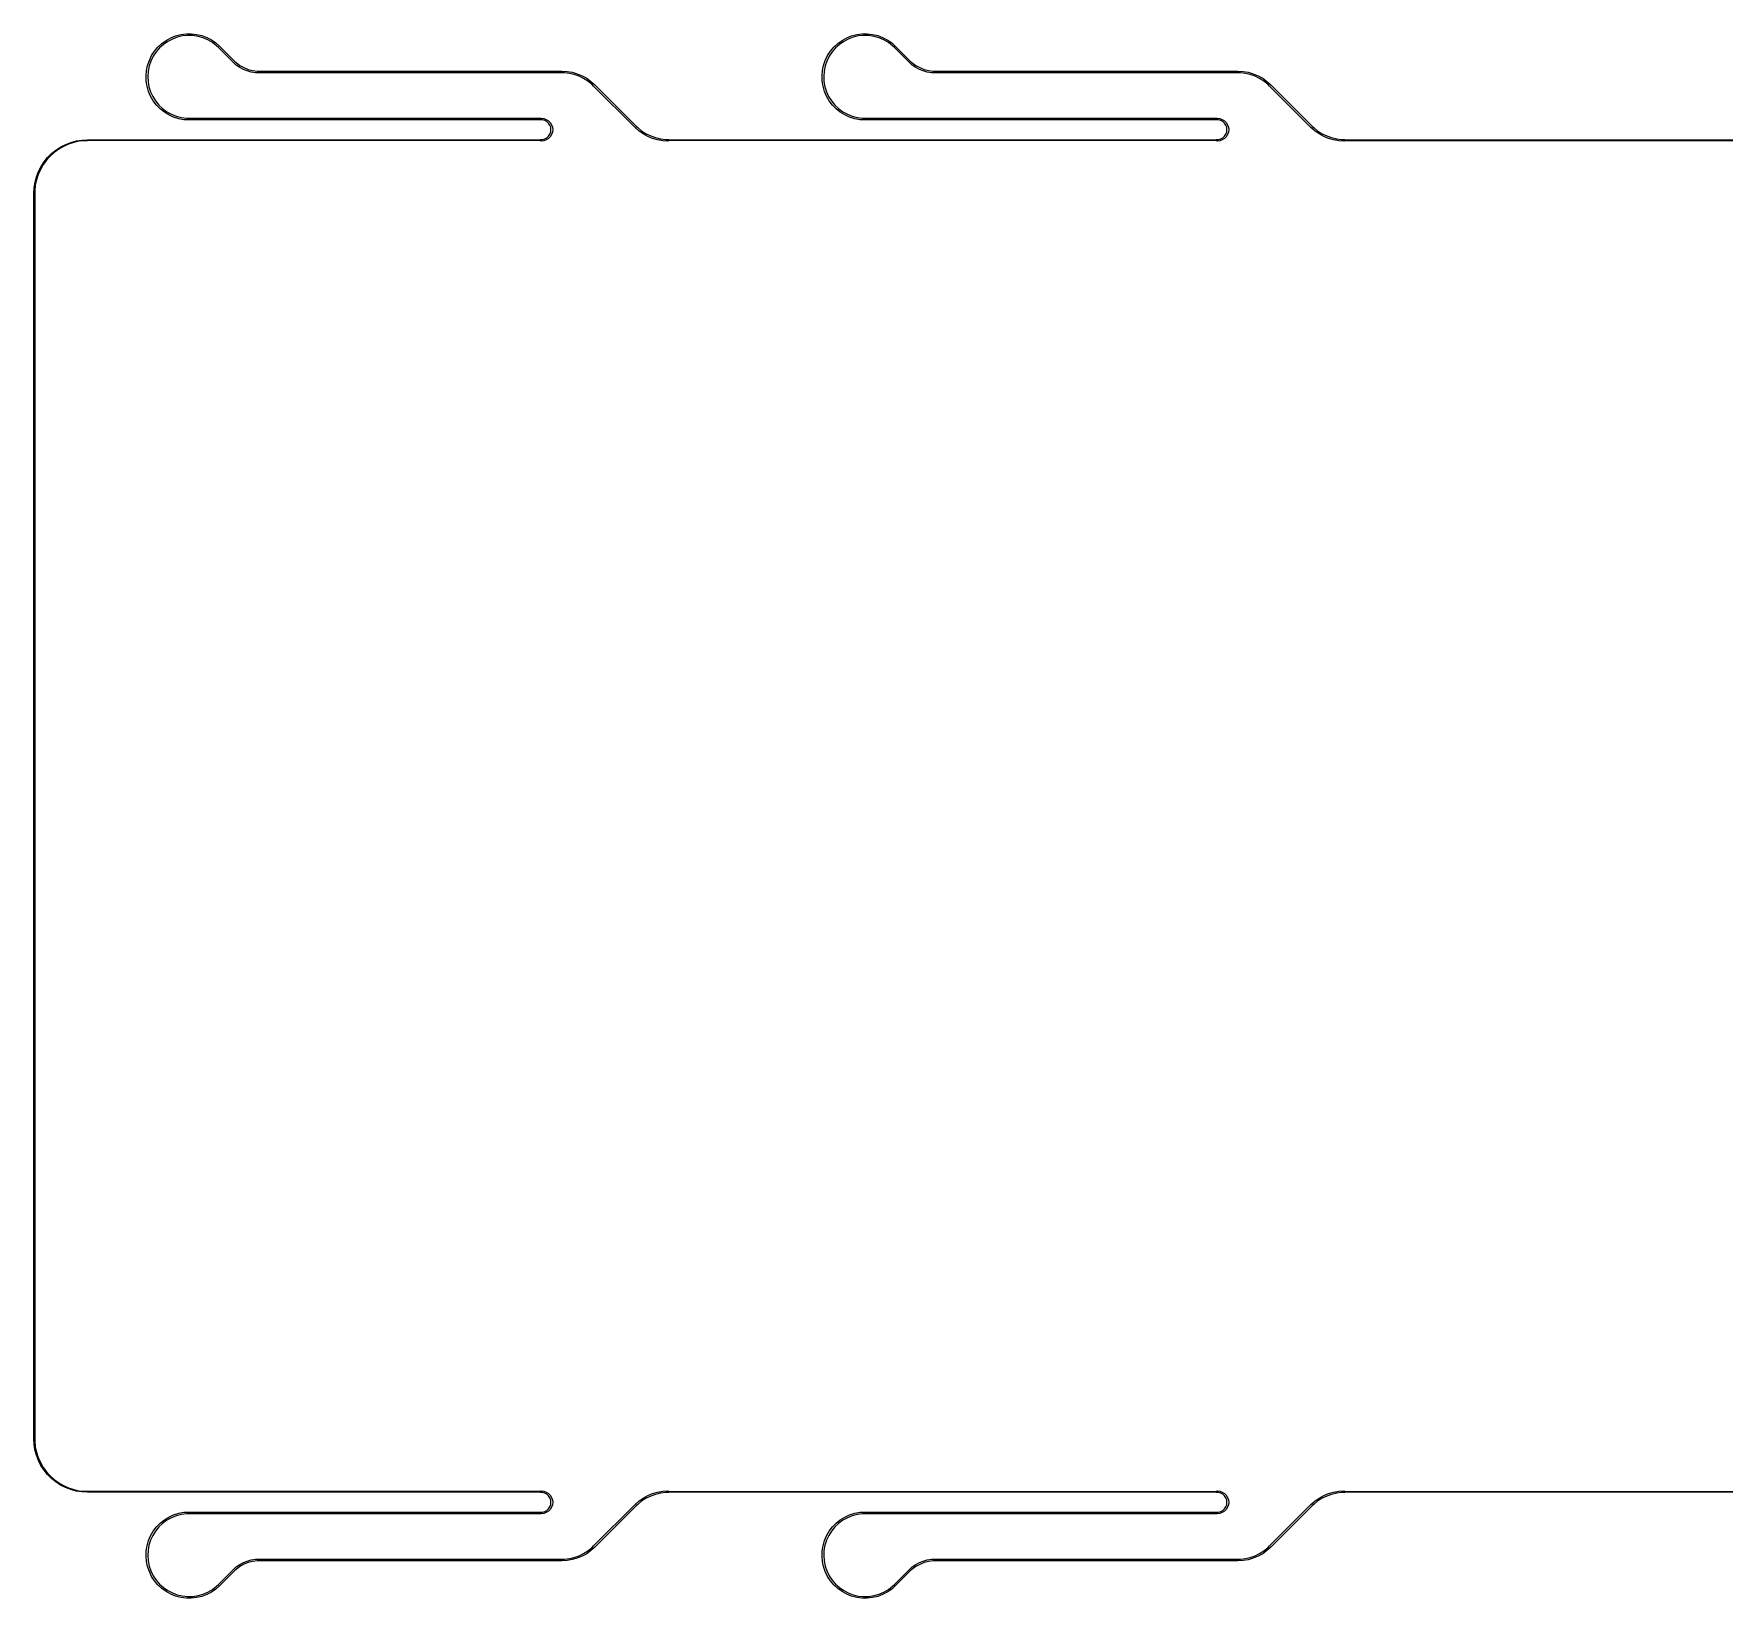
# Model space of a CAD drawing. Extents: x 24 to 214, y -113 to -25.
# Drawn here: x 23.8 to 119.1, y -113.3 to -25.1 of the extents above; entities that cross this region are included whole.
import ezdxf

# ---------------------------------------------------------------- set-up
doc = ezdxf.new("R2010")
doc.units = 0
doc.layers.add('BLACK', color=7, linetype='CONTINUOUS')

msp = doc.modelspace()

# ---------------------------------------------------------------- linework, layer by layer
at = {"layer": 'BLACK', "linetype": 'CONTINUOUS'}
for p, q in [((30.795105, -25.878176), (31.013562, -25.675239)), ((31.013562, -25.675239), (31.255218, -25.500571)), ((31.345555, -25.556815), (31.102854, -25.72574)), ((31.255218, -25.500571), (31.516437, -25.356797)), ((31.607654, -25.419906), (31.345555, -25.556815)), ((31.516437, -25.356797), (31.793292, -25.24608)), ((31.884949, -25.317207), (31.607654, -25.419906)), ((31.793292, -25.24608), (32.081617, -25.170087)), ((32.172997, -25.250364), (31.884949, -25.317207)), ((32.081617, -25.170087), (32.377077, -25.129959)), ((32.467182, -25.220449), (32.172997, -25.250364)), ((32.377077, -25.129959), (32.675227, -25.1263)), ((32.76279, -25.22794), (32.467182, -25.220449)), ((32.675227, -25.1263), (32.971582, -25.159165)), ((33.055082, -25.272717), (32.76279, -25.22794)), ((32.971582, -25.159165), (33.261686, -25.22806)), ((33.339375, -25.354064), (33.055082, -25.272717)), ((33.261686, -25.22806), (33.541174, -25.331949)), ((33.611112, -25.470676), (33.339375, -25.354064)), ((33.541174, -25.331949), (33.805843, -25.469269)), ((33.86594, -25.620685), (33.611112, -25.470676)), ((33.805843, -25.469269), (34.051713, -25.637955)), ((34.099774, -25.801686), (33.86594, -25.620685)), ((34.051713, -25.637955), (34.27506, -25.835448)), ((68.895105, -25.878176), (69.113562, -25.675239)), ((69.113562, -25.675239), (69.355218, -25.500571)), ((69.445555, -25.556815), (69.202854, -25.72574)), ((69.355218, -25.500571), (69.616437, -25.356797)), ((69.707654, -25.419906), (69.445555, -25.556815)), ((69.616437, -25.356797), (69.893292, -25.24608)), ((69.984949, -25.317207), (69.707654, -25.419906)), ((69.893292, -25.24608), (70.181617, -25.170087)), ((70.272997, -25.250364), (69.984949, -25.317207)), ((70.181617, -25.170087), (70.477077, -25.129959)), ((70.567182, -25.220449), (70.272997, -25.250364)), ((70.477077, -25.129959), (70.775227, -25.1263)), ((70.86279, -25.22794), (70.567182, -25.220449)), ((70.775227, -25.1263), (71.071582, -25.159165)), ((71.155082, -25.272717), (70.86279, -25.22794)), ((71.071582, -25.159165), (71.361686, -25.22806)), ((71.439375, -25.354064), (71.155082, -25.272717)), ((71.361686, -25.22806), (71.641174, -25.331949)), ((71.711112, -25.470676), (71.439375, -25.354064)), ((71.641174, -25.331949), (71.905843, -25.469269)), ((71.96594, -25.620685), (71.711112, -25.470676)), ((71.905843, -25.469269), (72.151713, -25.637955)), ((72.199774, -25.801686), (71.96594, -25.620685)), ((72.151713, -25.637955), (72.37506, -25.835448)), ((30.21275, -26.906176), (30.309748, -26.624222)), ((30.397878, -26.660727), (30.302237, -26.940535)), ((30.309748, -26.624222), (30.440531, -26.356262)), ((30.528104, -26.395244), (30.397878, -26.660727)), ((30.440531, -26.356262), (30.603132, -26.106327)), ((30.690826, -26.148341), (30.528104, -26.395244)), ((30.603132, -26.106327), (30.795105, -25.878176)), ((30.883439, -25.923974), (30.690826, -26.148341)), ((31.102854, -25.72574), (30.883439, -25.923974)), ((34.204373, -25.906179), (34.099774, -25.801686)), ((34.204377, -25.906176), (34.204373, -25.906179)), ((35.030953, -26.732752), (34.204377, -25.906176)), ((34.27506, -25.835448), (34.275087, -25.835466)), ((34.275087, -25.835466), (35.100885, -26.661264)), ((35.100885, -26.661264), (35.100892, -26.661258)), ((35.100892, -26.661258), (35.195629, -26.752008)), ((68.31275, -26.906176), (68.409748, -26.624222)), ((68.497878, -26.660727), (68.402237, -26.940535)), ((68.409748, -26.624222), (68.540531, -26.356262)), ((68.628104, -26.395244), (68.497878, -26.660727)), ((68.540531, -26.356262), (68.703132, -26.106327)), ((68.790826, -26.148341), (68.628104, -26.395244)), ((68.703132, -26.106327), (68.895105, -25.878176)), ((68.983439, -25.923974), (68.790826, -26.148341)), ((69.202854, -25.72574), (68.983439, -25.923974)), ((72.304373, -25.906179), (72.199774, -25.801686)), ((72.304377, -25.906176), (72.304373, -25.906179)), ((73.130953, -26.732752), (72.304377, -25.906176)), ((72.37506, -25.835448), (72.375087, -25.835466)), ((72.375087, -25.835466), (73.200885, -26.661264)), ((73.200885, -26.661264), (73.200892, -26.661258)), ((73.200892, -26.661258), (73.295629, -26.752008)), ((30.125413, -27.494956), (30.150995, -27.197883)), ((30.136388, -27.792926), (30.125413, -27.494956)), ((30.150995, -27.197883), (30.21275, -26.906176)), ((30.242713, -27.230184), (30.220259, -27.525032)), ((30.220259, -27.525032), (30.235237, -27.820355)), ((30.302237, -26.940535), (30.242713, -27.230184)), ((35.031536, -26.733142), (35.030953, -26.732752)), ((35.03174, -26.73352), (35.031536, -26.733142)), ((35.031753, -26.733506), (35.03174, -26.73352)), ((35.210425, -26.886731), (35.031753, -26.733506)), ((35.195629, -26.752008), (35.406682, -26.907893)), ((35.404713, -27.019599), (35.210425, -26.886731)), ((35.612308, -27.130532), (35.404713, -27.019599)), ((35.406682, -26.907893), (35.635808, -27.035738)), ((35.830744, -27.21821), (35.612308, -27.130532)), ((35.635808, -27.035738), (35.879305, -27.133476)), ((36.057425, -27.281593), (35.830744, -27.21821)), ((35.879305, -27.133476), (36.133235, -27.199526)), ((36.289658, -27.319927), (36.057425, -27.281593)), ((36.133235, -27.199526), (36.393494, -27.232822)), ((36.524684, -27.332757), (36.289658, -27.319927)), ((36.393494, -27.232822), (36.524684, -27.232757)), ((36.524684, -27.232757), (36.524687, -27.232758)), ((36.524687, -27.332755), (36.524684, -27.332757)), ((36.524687, -27.232758), (36.524694, -27.232757)), ((36.524694, -27.332757), (36.524687, -27.332755)), ((36.524694, -27.232757), (53.562689, -27.232757)), ((53.562689, -27.332757), (36.524694, -27.332757)), ((53.562689, -27.232757), (53.85712, -27.24929)), ((53.704753, -27.332756), (53.562689, -27.332757)), ((53.987096, -27.364567), (53.704753, -27.332756)), ((53.85712, -27.24929), (54.147849, -27.298685)), ((54.264101, -27.427789), (53.987096, -27.364567)), ((54.147849, -27.298685), (54.43122, -27.380319)), ((54.532286, -27.521627), (54.264101, -27.427789)), ((54.43122, -27.380319), (54.703669, -27.493167)), ((54.788279, -27.644902), (54.532286, -27.521627)), ((54.703669, -27.493167), (54.961771, -27.63581)), ((68.225413, -27.494956), (68.250995, -27.197883)), ((68.236388, -27.792926), (68.225413, -27.494956)), ((68.250995, -27.197883), (68.31275, -26.906176)), ((68.342713, -27.230184), (68.320259, -27.525032)), ((68.320259, -27.525032), (68.335237, -27.820355)), ((68.402237, -26.940535), (68.342713, -27.230184)), ((73.131536, -26.733142), (73.130953, -26.732752)), ((73.13174, -26.73352), (73.131536, -26.733142)), ((73.131753, -26.733506), (73.13174, -26.73352)), ((73.310425, -26.886731), (73.131753, -26.733506)), ((73.295629, -26.752008), (73.506682, -26.907893)), ((73.504713, -27.019599), (73.310425, -26.886731)), ((73.712308, -27.130532), (73.504713, -27.019599)), ((73.506682, -26.907893), (73.735808, -27.035738)), ((73.930744, -27.21821), (73.712308, -27.130532)), ((73.735808, -27.035738), (73.979305, -27.133476)), ((74.157425, -27.281593), (73.930744, -27.21821)), ((73.979305, -27.133476), (74.233235, -27.199526)), ((74.389658, -27.319927), (74.157425, -27.281593)), ((74.233235, -27.199526), (74.493494, -27.232822)), ((74.624684, -27.332757), (74.389658, -27.319927)), ((74.493494, -27.232822), (74.624684, -27.232757)), ((74.624684, -27.232757), (74.624687, -27.232758)), ((74.624687, -27.332755), (74.624684, -27.332757)), ((74.624687, -27.232758), (74.624694, -27.232757)), ((74.624694, -27.332757), (74.624687, -27.332755)), ((74.624694, -27.232757), (91.662689, -27.232757)), ((91.662689, -27.332757), (74.624694, -27.332757)), ((91.662689, -27.232757), (91.95712, -27.24929)), ((91.804753, -27.332756), (91.662689, -27.332757)), ((92.087096, -27.364567), (91.804753, -27.332756)), ((91.95712, -27.24929), (92.247849, -27.298685)), ((92.364101, -27.427789), (92.087096, -27.364567)), ((92.247849, -27.298685), (92.53122, -27.380319)), ((92.632286, -27.521627), (92.364101, -27.427789)), ((92.53122, -27.380319), (92.803669, -27.493167)), ((92.888279, -27.644902), (92.632286, -27.521627)), ((92.803669, -27.493167), (93.061771, -27.63581)), ((30.183756, -28.087312), (30.136388, -27.792926)), ((30.266803, -28.373685), (30.183756, -28.087312)), ((30.235237, -27.820355), (30.287405, -28.111419)), ((30.38428, -28.647739), (30.266803, -28.373685)), ((30.287405, -28.111419), (30.375927, -28.39356)), ((30.375927, -28.39356), (30.499386, -28.662256)), ((55.02886, -27.796064), (54.788279, -27.644902)), ((54.961771, -27.63581), (55.202279, -27.806453)), ((55.251004, -27.973211), (55.02886, -27.796064)), ((55.202279, -27.806453), (55.422169, -28.002951)), ((55.351336, -28.073539), (55.251004, -27.973211)), ((55.351435, -28.073687), (55.351336, -28.073539)), ((55.351435, -28.073688), (55.351435, -28.073687)), ((55.351437, -28.073689), (55.351435, -28.073688)), ((57.684027, -30.40628), (55.351437, -28.073689)), ((55.422169, -28.002951), (55.422145, -28.002976)), ((55.422145, -28.002976), (55.422146, -28.002978)), ((55.422146, -28.002978), (57.754739, -30.33557)), ((68.283756, -28.087312), (68.236388, -27.792926)), ((68.366803, -28.373685), (68.283756, -28.087312)), ((68.335237, -27.820355), (68.387405, -28.111419)), ((68.48428, -28.647739), (68.366803, -28.373685)), ((68.387405, -28.111419), (68.475927, -28.39356)), ((68.475927, -28.39356), (68.599386, -28.662256)), ((93.12886, -27.796064), (92.888279, -27.644902)), ((93.061771, -27.63581), (93.302279, -27.806453)), ((93.351004, -27.973211), (93.12886, -27.796064)), ((93.302279, -27.806453), (93.522169, -28.002951)), ((93.451336, -28.073539), (93.351004, -27.973211)), ((93.451435, -28.073687), (93.451336, -28.073539)), ((93.451435, -28.073688), (93.451435, -28.073687)), ((93.451437, -28.073689), (93.451435, -28.073688)), ((95.784027, -30.40628), (93.451437, -28.073689)), ((93.522169, -28.002951), (93.522145, -28.002976)), ((93.522145, -28.002976), (93.522146, -28.002978)), ((93.522146, -28.002978), (95.854739, -30.33557)), ((30.534422, -28.905352), (30.38428, -28.647739)), ((30.499386, -28.662256), (30.655802, -28.913202)), ((30.714969, -29.142648), (30.534422, -28.905352)), ((30.655802, -28.913202), (30.842669, -29.142376)), ((30.923205, -29.356059), (30.714969, -29.142648)), ((30.842669, -29.142376), (31.056992, -29.346104)), ((31.155999, -29.542374), (30.923205, -29.356059)), ((31.056992, -29.346104), (31.295336, -29.521123)), ((31.295336, -29.521123), (31.553883, -29.664628)), ((68.634422, -28.905352), (68.48428, -28.647739)), ((68.599386, -28.662256), (68.755802, -28.913202)), ((68.814969, -29.142648), (68.634422, -28.905352)), ((68.755802, -28.913202), (68.942669, -29.142376)), ((69.023205, -29.356059), (68.814969, -29.142648)), ((68.942669, -29.142376), (69.156992, -29.346104)), ((69.255999, -29.542374), (69.023205, -29.356059)), ((69.156992, -29.346104), (69.395336, -29.521123)), ((69.395336, -29.521123), (69.653883, -29.664628)), ((31.40985, -29.698792), (31.155999, -29.542374)), ((31.680939, -29.822959), (31.40985, -29.698792)), ((31.553883, -29.664628), (31.828487, -29.774318)), ((31.965188, -29.913008), (31.680939, -29.822959)), ((31.828487, -29.774318), (32.11475, -29.848436)), ((32.258323, -29.967585), (31.965188, -29.913008)), ((32.11475, -29.848436), (32.408083, -29.885794)), ((32.555934, -29.985869), (32.258323, -29.967585)), ((32.408083, -29.885794), (32.555934, -29.885869)), ((32.555934, -29.885869), (52.399734, -29.885875)), ((52.39973, -29.985874), (32.555934, -29.985869)), ((52.399731, -29.985875), (52.39973, -29.985874)), ((52.465943, -29.985879), (52.399731, -29.985875)), ((52.399734, -29.885875), (52.399735, -29.885875)), ((52.399735, -29.885875), (52.399737, -29.885875)), ((52.399737, -29.885875), (52.543329, -29.902062)), ((52.594518, -30.017576), (52.465943, -29.985879)), ((52.543329, -29.902062), (52.67972, -29.949794)), ((52.711771, -30.079121), (52.594518, -30.017576)), ((52.67972, -29.949794), (52.80207, -30.026678)), ((52.810889, -30.166938), (52.711771, -30.079121)), ((52.80207, -30.026678), (52.904245, -30.128859)), ((52.886112, -30.275922), (52.810889, -30.166938)), ((52.933069, -30.399741), (52.886112, -30.275922)), ((52.904245, -30.128859), (52.981122, -30.251213)), ((52.94903, -30.5312), (52.933069, -30.399741)), ((52.981122, -30.251213), (53.028847, -30.387607)), ((53.028847, -30.387607), (53.045025, -30.5312)), ((57.684025, -30.406283), (57.684027, -30.40628)), ((57.903911, -30.602784), (57.684025, -30.406283)), ((57.754739, -30.33557), (57.754749, -30.335585)), ((57.754749, -30.335585), (57.85519, -30.436026)), ((57.85519, -30.436026), (58.077329, -30.613176)), ((69.50985, -29.698792), (69.255999, -29.542374)), ((69.780939, -29.822959), (69.50985, -29.698792)), ((69.653883, -29.664628), (69.928487, -29.774318)), ((70.065188, -29.913008), (69.780939, -29.822959)), ((69.928487, -29.774318), (70.21475, -29.848436)), ((70.358323, -29.967585), (70.065188, -29.913008)), ((70.21475, -29.848436), (70.508083, -29.885794)), ((70.655934, -29.985869), (70.358323, -29.967585)), ((70.508083, -29.885794), (70.655934, -29.885869)), ((70.655934, -29.885869), (90.499734, -29.885875)), ((90.49973, -29.985874), (70.655934, -29.985869)), ((90.499731, -29.985875), (90.49973, -29.985874)), ((90.565943, -29.985879), (90.499731, -29.985875)), ((90.499734, -29.885875), (90.499735, -29.885875)), ((90.499735, -29.885875), (90.499737, -29.885875)), ((90.499737, -29.885875), (90.643329, -29.902062)), ((90.694518, -30.017576), (90.565943, -29.985879)), ((90.643329, -29.902062), (90.77972, -29.949794)), ((90.811771, -30.079121), (90.694518, -30.017576)), ((90.77972, -29.949794), (90.90207, -30.026678)), ((90.910889, -30.166938), (90.811771, -30.079121)), ((90.90207, -30.026678), (91.004245, -30.128859)), ((90.986112, -30.275922), (90.910889, -30.166938)), ((91.033069, -30.399741), (90.986112, -30.275922)), ((91.004245, -30.128859), (91.081122, -30.251213)), ((91.04903, -30.5312), (91.033069, -30.399741)), ((91.081122, -30.251213), (91.128847, -30.387607)), ((91.128847, -30.387607), (91.145025, -30.5312)), ((95.784025, -30.406283), (95.784027, -30.40628)), ((96.003911, -30.602784), (95.784025, -30.406283)), ((95.854739, -30.33557), (95.854749, -30.335585)), ((95.854749, -30.335585), (95.95519, -30.436026)), ((95.95519, -30.436026), (96.177329, -30.613176)), ((25.312189, -31.506763), (25.594308, -31.363019)), ((25.757077, -31.345282), (25.472212, -31.47211)), ((25.594308, -31.363019), (25.889907, -31.249551)), ((26.053638, -31.248925), (25.757077, -31.345282)), ((25.889907, -31.249551), (26.195746, -31.167603)), ((26.358646, -31.184094), (26.053638, -31.248925)), ((26.195746, -31.167603), (26.508477, -31.118072)), ((26.66876, -31.151501), (26.358646, -31.184094)), ((26.508477, -31.118072), (26.824664, -31.101501)), ((26.824671, -31.151501), (26.66876, -31.151501)), ((26.824664, -31.101501), (26.824671, -31.1015)), ((26.824671, -31.1015), (52.359119, -31.101497)), ((52.359118, -31.151497), (26.824671, -31.1515)), ((26.824671, -31.1515), (26.824671, -31.151501)), ((52.370347, -31.16695), (52.359118, -31.151497)), ((52.359119, -31.101497), (52.370342, -31.086048)), ((52.370342, -31.086048), (52.399731, -31.076497)), ((52.399737, -31.176497), (52.370347, -31.16695)), ((52.399731, -31.076497), (52.399731, -31.076525)), ((52.399731, -31.076525), (52.465943, -31.076521)), ((52.543329, -31.160338), (52.399737, -31.176525)), ((52.399737, -31.176525), (52.399737, -31.176497)), ((52.465943, -31.076521), (52.594518, -31.044824)), ((52.67972, -31.112606), (52.543329, -31.160338)), ((52.594518, -31.044824), (52.711771, -30.983279)), ((52.80207, -31.035722), (52.67972, -31.112606)), ((52.711771, -30.983279), (52.810889, -30.895462)), ((52.904245, -30.933541), (52.80207, -31.035722)), ((52.810889, -30.895462), (52.886112, -30.786478)), ((52.886112, -30.786478), (52.933069, -30.662659)), ((52.981122, -30.811187), (52.904245, -30.933541)), ((52.933069, -30.662659), (52.94903, -30.5312)), ((53.028847, -30.674793), (52.981122, -30.811187)), ((53.045025, -30.5312), (53.028847, -30.674793)), ((58.144415, -30.77343), (57.903911, -30.602784)), ((58.077329, -30.613176), (58.317906, -30.76434)), ((58.402513, -30.916076), (58.144415, -30.77343)), ((58.317906, -30.76434), (58.573896, -30.887619)), ((58.674959, -31.028928), (58.402513, -30.916076)), ((58.573896, -30.887619), (58.842078, -30.981461)), ((58.958327, -31.110566), (58.674959, -31.028928)), ((58.842078, -30.981461), (59.119081, -31.044686)), ((59.249054, -31.159964), (58.958327, -31.110566)), ((59.119081, -31.044686), (59.401421, -31.076499)), ((59.543484, -31.1765), (59.249054, -31.159964)), ((59.401421, -31.076499), (59.543484, -31.0765)), ((59.543484, -31.0765), (59.572874, -31.086049)), ((59.572873, -31.166951), (59.543484, -31.1765)), ((59.584099, -31.151499), (59.572873, -31.166951)), ((59.572874, -31.086049), (59.584099, -31.101499)), ((59.584099, -31.101499), (90.459119, -31.101497)), ((90.459118, -31.151497), (59.584099, -31.151499)), ((90.470347, -31.16695), (90.459118, -31.151497)), ((90.459119, -31.101497), (90.470342, -31.086048)), ((90.470342, -31.086048), (90.499731, -31.076497)), ((90.499737, -31.176497), (90.470347, -31.16695)), ((90.499731, -31.076497), (90.499731, -31.076525)), ((90.499731, -31.076525), (90.565943, -31.076521)), ((90.643329, -31.160338), (90.499737, -31.176525)), ((90.499737, -31.176525), (90.499737, -31.176497)), ((90.565943, -31.076521), (90.694518, -31.044824)), ((90.77972, -31.112606), (90.643329, -31.160338)), ((90.694518, -31.044824), (90.811771, -30.983279)), ((90.90207, -31.035722), (90.77972, -31.112606)), ((90.811771, -30.983279), (90.910889, -30.895462)), ((91.004245, -30.933541), (90.90207, -31.035722)), ((90.910889, -30.895462), (90.986112, -30.786478)), ((90.986112, -30.786478), (91.033069, -30.662659)), ((91.081122, -30.811187), (91.004245, -30.933541)), ((91.033069, -30.662659), (91.04903, -30.5312)), ((91.128847, -30.674793), (91.081122, -30.811187)), ((91.145025, -30.5312), (91.128847, -30.674793)), ((96.244415, -30.77343), (96.003911, -30.602784)), ((96.177329, -30.613176), (96.417906, -30.76434)), ((96.502513, -30.916076), (96.244415, -30.77343)), ((96.417906, -30.76434), (96.673896, -30.887619)), ((96.774959, -31.028928), (96.502513, -30.916076)), ((96.673896, -30.887619), (96.942078, -30.981461)), ((97.058327, -31.110566), (96.774959, -31.028928)), ((96.942078, -30.981461), (97.219081, -31.044686)), ((97.349054, -31.159964), (97.058327, -31.110566)), ((97.219081, -31.044686), (97.501421, -31.076499)), ((97.643484, -31.1765), (97.349054, -31.159964)), ((97.501421, -31.076499), (97.643484, -31.0765)), ((97.643484, -31.0765), (97.672874, -31.086049)), ((97.672873, -31.166951), (97.643484, -31.1765)), ((97.684099, -31.1515), (97.672873, -31.166951)), ((97.672874, -31.086049), (97.684099, -31.1015)), ((97.684099, -31.1015), (140.465368, -31.101502)), ((140.465368, -31.151502), (97.684099, -31.1515)), ((24.204965, -32.613964), (24.377417, -32.348419)), ((24.509511, -32.251675), (24.326223, -32.503942)), ((24.377417, -32.348419), (24.576681, -32.102355)), ((24.718163, -32.019948), (24.509511, -32.251675)), ((24.576681, -32.102355), (24.800573, -31.878467)), ((24.949894, -31.811301), (24.718163, -32.019948)), ((24.800573, -31.878467), (25.046641, -31.679209)), ((25.202165, -31.628019), (24.949894, -31.811301)), ((25.046641, -31.679209), (25.312189, -31.506763)), ((25.472212, -31.47211), (25.202165, -31.628019)), ((23.865786, -33.497513), (23.947741, -33.191675)), ((24.043475, -33.058847), (23.947111, -33.355406)), ((23.947741, -33.191675), (24.061215, -32.896079)), ((24.170309, -32.773986), (24.043475, -33.058847)), ((24.061215, -32.896079), (24.204965, -32.613964)), ((24.326223, -32.503942), (24.170309, -32.773986)), ((23.798197, -104.326415), (23.799671, -34.126436)), ((23.799671, -34.126436), (23.816248, -33.810242)), ((23.816248, -33.810242), (23.865786, -33.497513)), ((23.849671, -34.126438), (23.848197, -104.326417)), ((23.849674, -33.970526), (23.849671, -34.126436)), ((23.849671, -34.126436), (23.849671, -34.126438)), ((23.882274, -33.660413), (23.849674, -33.970526)), ((23.947111, -33.355406), (23.882274, -33.660413)), ((23.798229, -104.326578), (23.798197, -104.326415)), ((23.814784, -104.642619), (23.798229, -104.326578)), ((23.864309, -104.955359), (23.814784, -104.642619)), ((23.848197, -104.326417), (23.848221, -104.326417)), ((23.848221, -104.326417), (23.848217, -104.482332)), ((23.848217, -104.482332), (23.880804, -104.792456)), ((23.880804, -104.792456), (23.94563, -105.097474)), ((23.946254, -105.261209), (23.864309, -104.955359)), ((23.94563, -105.097474), (24.041985, -105.394045)), ((24.059721, -105.556817), (23.946254, -105.261209)), ((24.041985, -105.394045), (24.168812, -105.678919)), ((24.203466, -105.838946), (24.059721, -105.556817)), ((24.168812, -105.678919), (24.324723, -105.948975)), ((24.375915, -106.104503), (24.203466, -105.838946)), ((24.324723, -105.948975), (24.508009, -106.201254)), ((24.575178, -106.350579), (24.375915, -106.104503)), ((24.508009, -106.201254), (24.716662, -106.432992)), ((24.799072, -106.574478), (24.575178, -106.350579)), ((24.716662, -106.432992), (24.948395, -106.64165)), ((25.045143, -106.773746), (24.799072, -106.574478)), ((24.948395, -106.64165), (25.20067, -106.824941)), ((25.310697, -106.946201), (25.045143, -106.773746)), ((25.20067, -106.824941), (25.470723, -106.980858)), ((25.592822, -107.089952), (25.310697, -106.946201)), ((25.470723, -106.980858), (25.755594, -107.107692)), ((25.888428, -107.203425), (25.592822, -107.089952)), ((25.755594, -107.107692), (26.052163, -107.204053)), ((26.194276, -107.285377), (25.888428, -107.203425)), ((26.052163, -107.204053), (26.35718, -107.268886)), ((26.507015, -107.334909), (26.194276, -107.285377)), ((26.35718, -107.268886), (26.667302, -107.30148)), ((26.823218, -107.351479), (26.507015, -107.334909)), ((26.667302, -107.30148), (26.823218, -107.301479)), ((26.823218, -107.301479), (52.359118, -107.3013)), ((52.359119, -107.3513), (26.823218, -107.351479)), ((52.359118, -107.3013), (52.370347, -107.285847)), ((52.370342, -107.366749), (52.359119, -107.3513)), ((52.399731, -107.3763), (52.370342, -107.366749)), ((52.370347, -107.285847), (52.399737, -107.2763)), ((52.46594, -107.376304), (52.399731, -107.3763)), ((52.399737, -107.2763), (52.543324, -107.292486)), ((52.594509, -107.407999), (52.46594, -107.376304)), ((52.543324, -107.292486), (52.679709, -107.340216)), ((52.711757, -107.469542), (52.594509, -107.407999)), ((52.679709, -107.340216), (52.802054, -107.417097)), ((52.81087, -107.557354), (52.711757, -107.469542)), ((52.802054, -107.417097), (52.904226, -107.519274)), ((52.88609, -107.666334), (52.81087, -107.557354)), ((52.904226, -107.519274), (52.9811, -107.641624)), ((52.9811, -107.641624), (53.028822, -107.778012)), ((58.144417, -107.679371), (58.402515, -107.536725)), ((58.573897, -107.565183), (58.317909, -107.688461)), ((58.402515, -107.536725), (58.67496, -107.423874)), ((58.842079, -107.471341), (58.573897, -107.565183)), ((58.67496, -107.423874), (58.958328, -107.342236)), ((59.119082, -107.408116), (58.842079, -107.471341)), ((58.958328, -107.342236), (59.249054, -107.292838)), ((59.401421, -107.376303), (59.119082, -107.408116)), ((59.249054, -107.292838), (59.543484, -107.276302)), ((59.543484, -107.376302), (59.401421, -107.376303)), ((59.543484, -107.276302), (59.543484, -107.276297)), ((59.543484, -107.276297), (59.572873, -107.285846)), ((59.572874, -107.366748), (59.543484, -107.376297)), ((59.543484, -107.376297), (59.543484, -107.376302)), ((59.572873, -107.285846), (59.584099, -107.301297)), ((59.584099, -107.351297), (59.572874, -107.366748)), ((59.584099, -107.301297), (90.459118, -107.301499)), ((90.459118, -107.351499), (59.584099, -107.351297)), ((90.459118, -107.301499), (90.470347, -107.286047)), ((90.470342, -107.366949), (90.459118, -107.351499)), ((90.499731, -107.3765), (90.470342, -107.366949)), ((90.470347, -107.286047), (90.499737, -107.2765)), ((90.56594, -107.376504), (90.499731, -107.3765)), ((90.499737, -107.2765), (90.643324, -107.292686)), ((90.694509, -107.408199), (90.56594, -107.376504)), ((90.643324, -107.292686), (90.779709, -107.340416)), ((90.811757, -107.469742), (90.694509, -107.408199)), ((90.779709, -107.340416), (90.902054, -107.417297)), ((90.91087, -107.557554), (90.811757, -107.469742)), ((90.902054, -107.417297), (91.004226, -107.519474)), ((90.98609, -107.666534), (90.91087, -107.557554)), ((91.004226, -107.519474), (91.0811, -107.641824)), ((91.0811, -107.641824), (91.128822, -107.778212)), ((96.244417, -107.679571), (96.502515, -107.536925)), ((96.673897, -107.565383), (96.417909, -107.688661)), ((96.502515, -107.536925), (96.77496, -107.424074)), ((96.942079, -107.471541), (96.673897, -107.565383)), ((96.77496, -107.424074), (97.058328, -107.342436)), ((97.219082, -107.408316), (96.942079, -107.471541)), ((97.058328, -107.342436), (97.349054, -107.293038)), ((97.501421, -107.376503), (97.219082, -107.408316)), ((97.349054, -107.293038), (97.643484, -107.276502)), ((97.643484, -107.376502), (97.501421, -107.376503)), ((97.643484, -107.276502), (97.643484, -107.276497)), ((97.643484, -107.276497), (97.672873, -107.286046)), ((97.672874, -107.366948), (97.643484, -107.376497)), ((97.643484, -107.376497), (97.643484, -107.376502)), ((97.672873, -107.286046), (97.684101, -107.3015)), ((97.684097, -107.3515), (97.672874, -107.366948)), ((140.465369, -107.3515), (97.684097, -107.3515)), ((97.684101, -107.3015), (140.465369, -107.3015)), ((31.680942, -108.629849), (31.96519, -108.539799)), ((32.114752, -108.60437), (31.828491, -108.678489)), ((31.96519, -108.539799), (32.258324, -108.485221)), ((32.408084, -108.567011), (32.114752, -108.60437)), ((32.258324, -108.485221), (32.555875, -108.466939)), ((32.555934, -108.566936), (32.408084, -108.567011)), ((32.555875, -108.466939), (32.555934, -108.466928)), ((32.555934, -108.466928), (52.39973, -108.466922)), ((52.399734, -108.566922), (32.555934, -108.566928)), ((32.555934, -108.566928), (32.555934, -108.566936)), ((52.39973, -108.466922), (52.399731, -108.466922)), ((52.399731, -108.4669), (52.46594, -108.466896)), ((52.399731, -108.466922), (52.399731, -108.4669)), ((52.399735, -108.566921), (52.399734, -108.566922)), ((52.399737, -108.566922), (52.399735, -108.566921)), ((52.399985, -108.566872), (52.399737, -108.566921)), ((52.399737, -108.566921), (52.399737, -108.566922)), ((52.543324, -108.550714), (52.399985, -108.566872)), ((52.46594, -108.466896), (52.594509, -108.435201)), ((52.679709, -108.502984), (52.543324, -108.550714)), ((52.594509, -108.435201), (52.711757, -108.373658)), ((52.802054, -108.426103), (52.679709, -108.502984)), ((52.711757, -108.373658), (52.81087, -108.285846)), ((52.904226, -108.323926), (52.802054, -108.426103)), ((52.81087, -108.285846), (52.88609, -108.176866)), ((52.933044, -107.790147), (52.88609, -107.666334)), ((52.88609, -108.176866), (52.933044, -108.053053)), ((52.9811, -108.201576), (52.904226, -108.323926)), ((52.949005, -107.9216), (52.933044, -107.790147)), ((52.933044, -108.053053), (52.949005, -107.9216)), ((53.028822, -108.065188), (52.9811, -108.201576)), ((53.028822, -107.778012), (53.045, -107.9216)), ((53.045, -107.9216), (53.028822, -108.065188)), ((55.351437, -110.379107), (57.684028, -108.046516)), ((57.754738, -108.117227), (55.422146, -110.449818)), ((57.684028, -108.046516), (57.684032, -108.046513)), ((57.684032, -108.046513), (57.903914, -107.850017)), ((57.754739, -108.117228), (57.754738, -108.117227)), ((57.855193, -108.016774), (57.754739, -108.117228)), ((58.077332, -107.839625), (57.855193, -108.016774)), ((57.903914, -107.850017), (58.144417, -107.679371)), ((58.317909, -107.688461), (58.077332, -107.839625)), ((69.780942, -108.630049), (70.06519, -108.539999)), ((70.214752, -108.60457), (69.928491, -108.678689)), ((70.06519, -108.539999), (70.358324, -108.485421)), ((70.508084, -108.567211), (70.214752, -108.60457)), ((70.358324, -108.485421), (70.655875, -108.467139)), ((70.655934, -108.567136), (70.508084, -108.567211)), ((70.655875, -108.467139), (70.655934, -108.467128)), ((70.655934, -108.467128), (90.49973, -108.467122)), ((90.499734, -108.567122), (70.655934, -108.567128)), ((70.655934, -108.567128), (70.655934, -108.567136)), ((90.49973, -108.467122), (90.499731, -108.467122)), ((90.499731, -108.4671), (90.56594, -108.467096)), ((90.499731, -108.467122), (90.499731, -108.4671)), ((90.499735, -108.567121), (90.499734, -108.567122)), ((90.499737, -108.567122), (90.499735, -108.567121)), ((90.499985, -108.567072), (90.499737, -108.567121)), ((90.499737, -108.567121), (90.499737, -108.567122)), ((90.643324, -108.550914), (90.499985, -108.567072)), ((90.56594, -108.467096), (90.694509, -108.435401)), ((90.779709, -108.503184), (90.643324, -108.550914)), ((90.694509, -108.435401), (90.811757, -108.373858)), ((90.902054, -108.426303), (90.779709, -108.503184)), ((90.811757, -108.373858), (90.91087, -108.286046)), ((91.004226, -108.324126), (90.902054, -108.426303)), ((90.91087, -108.286046), (90.98609, -108.177066)), ((91.033044, -107.790347), (90.98609, -107.666534)), ((90.98609, -108.177066), (91.033044, -108.053253)), ((91.0811, -108.201776), (91.004226, -108.324126)), ((91.049005, -107.9218), (91.033044, -107.790347)), ((91.033044, -108.053253), (91.049005, -107.9218)), ((91.128822, -108.065388), (91.0811, -108.201776)), ((91.128822, -107.778212), (91.145, -107.9218)), ((91.145, -107.9218), (91.128822, -108.065388)), ((93.451437, -110.379307), (95.784028, -108.046716)), ((95.854738, -108.117427), (93.522146, -110.450018)), ((95.784028, -108.046716), (95.784032, -108.046713)), ((95.784032, -108.046713), (96.003914, -107.850217)), ((95.854739, -108.117428), (95.854738, -108.117427)), ((95.955193, -108.016974), (95.854739, -108.117428)), ((96.177332, -107.839825), (95.955193, -108.016974)), ((96.003914, -107.850217), (96.244417, -107.679571)), ((96.417909, -107.688661), (96.177332, -107.839825)), ((30.384292, -109.805068), (30.534432, -109.547456)), ((30.655812, -109.539606), (30.499397, -109.790551)), ((30.534432, -109.547456), (30.714978, -109.310161)), ((30.842678, -109.310433), (30.655812, -109.539606)), ((30.714978, -109.310161), (30.923213, -109.09675)), ((31.056999, -109.106704), (30.842678, -109.310433)), ((30.923213, -109.09675), (31.156006, -108.910435)), ((31.295342, -108.931685), (31.056999, -109.106704)), ((31.156006, -108.910435), (31.409855, -108.754017)), ((31.553887, -108.78818), (31.295342, -108.931685)), ((31.409855, -108.754017), (31.680942, -108.629849)), ((31.828491, -108.678489), (31.553887, -108.78818)), ((68.484292, -109.805268), (68.634432, -109.547656)), ((68.755812, -109.539806), (68.599397, -109.790751)), ((68.634432, -109.547656), (68.814978, -109.310361)), ((68.942678, -109.310633), (68.755812, -109.539806)), ((68.814978, -109.310361), (69.023213, -109.09695)), ((69.156999, -109.106904), (68.942678, -109.310633)), ((69.023213, -109.09695), (69.256006, -108.910635)), ((69.395342, -108.931885), (69.156999, -109.106904)), ((69.256006, -108.910635), (69.509855, -108.754217)), ((69.653887, -108.78838), (69.395342, -108.931885)), ((69.509855, -108.754217), (69.780942, -108.630049)), ((69.928491, -108.678689), (69.653887, -108.78838)), ((30.136403, -110.659879), (30.183769, -110.365494)), ((30.183769, -110.365494), (30.266816, -110.079122)), ((30.287418, -110.341387), (30.235251, -110.63245)), ((30.266816, -110.079122), (30.384292, -109.805068)), ((30.37594, -110.059247), (30.287418, -110.341387)), ((30.499397, -109.790551), (30.37594, -110.059247)), ((55.028839, -110.656704), (55.25098, -110.47956)), ((55.422141, -110.449822), (55.202257, -110.646316)), ((55.25098, -110.47956), (55.351435, -110.379108)), ((55.351435, -110.379109), (55.351437, -110.379107)), ((55.351435, -110.379108), (55.351435, -110.379109)), ((55.422144, -110.44982), (55.422141, -110.449822)), ((55.422145, -110.449821), (55.422144, -110.44982)), ((55.422146, -110.449818), (55.422145, -110.449821)), ((68.236403, -110.660079), (68.283769, -110.365694)), ((68.283769, -110.365694), (68.366816, -110.079322)), ((68.387418, -110.341587), (68.335251, -110.63265)), ((68.366816, -110.079322), (68.484292, -109.805268)), ((68.47594, -110.059447), (68.387418, -110.341587)), ((68.599397, -109.790751), (68.47594, -110.059447)), ((93.128839, -110.656904), (93.35098, -110.47976)), ((93.522141, -110.450022), (93.302257, -110.646516)), ((93.35098, -110.47976), (93.451435, -110.379308)), ((93.451435, -110.379309), (93.451437, -110.379307)), ((93.451435, -110.379308), (93.451435, -110.379309)), ((93.522144, -110.45002), (93.522141, -110.450022)), ((93.522145, -110.450021), (93.522144, -110.45002)), ((93.522146, -110.450018), (93.522145, -110.450021)), ((30.125428, -110.957848), (30.136403, -110.659879)), ((30.151011, -111.25492), (30.125428, -110.957848)), ((30.212766, -111.546626), (30.151011, -111.25492)), ((30.235251, -110.63245), (30.220274, -110.927772)), ((30.220274, -110.927772), (30.242728, -111.222619)), ((30.242728, -111.222619), (30.302253, -111.512267)), ((35.210414, -111.566051), (35.404704, -111.433182)), ((35.404704, -111.433182), (35.6123, -111.322249)), ((35.6358, -111.417042), (35.406671, -111.544888)), ((35.6123, -111.322249), (35.830738, -111.23457)), ((35.879299, -111.319304), (35.6358, -111.417042)), ((35.830738, -111.23457), (36.057421, -111.171187)), ((36.133232, -111.253253), (35.879299, -111.319304)), ((36.057421, -111.171187), (36.289656, -111.132852)), ((36.393493, -111.219957), (36.133232, -111.253253)), ((36.289656, -111.132852), (36.524684, -111.120022)), ((36.524603, -111.220021), (36.393493, -111.219957)), ((36.524684, -111.220038), (36.524603, -111.220021)), ((36.524684, -111.120022), (36.524684, -111.12004)), ((36.524684, -111.12004), (36.524687, -111.120041)), ((36.524687, -111.220038), (36.524684, -111.22004)), ((36.524684, -111.22004), (36.524684, -111.220038)), ((36.524687, -111.120041), (36.524694, -111.12004)), ((36.524694, -111.22004), (36.524687, -111.220038)), ((36.524694, -111.12004), (53.562689, -111.12004)), ((53.562689, -111.22004), (36.524694, -111.22004)), ((53.562689, -111.12004), (53.562689, -111.120005)), ((53.562689, -111.120005), (53.704751, -111.120006)), ((53.562934, -111.219991), (53.562689, -111.22004)), ((53.857116, -111.203472), (53.562934, -111.219991)), ((53.704751, -111.120006), (53.98709, -111.088196)), ((54.147842, -111.154078), (53.857116, -111.203472)), ((53.98709, -111.088196), (54.264091, -111.024975)), ((54.431209, -111.072444), (54.147842, -111.154078)), ((54.264091, -111.024975), (54.532273, -110.931137)), ((54.703654, -110.959598), (54.431209, -111.072444)), ((54.532273, -110.931137), (54.788262, -110.807864)), ((54.961752, -110.816957), (54.703654, -110.959598)), ((54.788262, -110.807864), (55.028839, -110.656704)), ((55.202257, -110.646316), (54.961752, -110.816957)), ((68.225428, -110.958048), (68.236403, -110.660079)), ((68.251011, -111.25512), (68.225428, -110.958048)), ((68.312766, -111.546826), (68.251011, -111.25512)), ((68.335251, -110.63265), (68.320274, -110.927972)), ((68.320274, -110.927972), (68.342728, -111.222819)), ((68.342728, -111.222819), (68.402253, -111.512467)), ((73.310414, -111.566251), (73.504704, -111.433382)), ((73.504704, -111.433382), (73.7123, -111.322449)), ((73.7358, -111.417242), (73.506671, -111.545088)), ((73.7123, -111.322449), (73.930738, -111.23477)), ((73.979299, -111.319504), (73.7358, -111.417242)), ((73.930738, -111.23477), (74.157421, -111.171387)), ((74.233232, -111.253453), (73.979299, -111.319504)), ((74.157421, -111.171387), (74.389656, -111.133052)), ((74.493493, -111.220157), (74.233232, -111.253453)), ((74.389656, -111.133052), (74.624684, -111.120222)), ((74.624603, -111.220221), (74.493493, -111.220157)), ((74.624684, -111.220238), (74.624603, -111.220221)), ((74.624684, -111.120222), (74.624684, -111.12024)), ((74.624684, -111.12024), (74.624687, -111.120241)), ((74.624687, -111.220238), (74.624684, -111.22024)), ((74.624684, -111.22024), (74.624684, -111.220238)), ((74.624687, -111.120241), (74.624694, -111.12024)), ((74.624694, -111.22024), (74.624687, -111.220238)), ((74.624694, -111.12024), (91.662689, -111.12024)), ((91.662689, -111.22024), (74.624694, -111.22024)), ((91.662689, -111.12024), (91.662689, -111.120205)), ((91.662689, -111.120205), (91.804751, -111.120206)), ((91.662934, -111.220191), (91.662689, -111.22024)), ((91.957116, -111.203672), (91.662934, -111.220191)), ((91.804751, -111.120206), (92.08709, -111.088396)), ((92.247842, -111.154278), (91.957116, -111.203672)), ((92.08709, -111.088396), (92.364091, -111.025175)), ((92.531209, -111.072644), (92.247842, -111.154278)), ((92.364091, -111.025175), (92.632273, -110.931337)), ((92.803654, -110.959798), (92.531209, -111.072644)), ((92.632273, -110.931337), (92.888262, -110.808064)), ((93.061752, -110.817157), (92.803654, -110.959798)), ((92.888262, -110.808064), (93.128839, -110.656904)), ((93.302257, -110.646516), (93.061752, -110.817157)), ((30.309764, -111.828578), (30.212766, -111.546626)), ((30.302253, -111.512267), (30.397894, -111.792074)), ((30.440547, -112.096537), (30.309764, -111.828578)), ((30.397894, -111.792074), (30.528119, -112.057555)), ((30.603147, -112.346471), (30.440547, -112.096537)), ((30.528119, -112.057555), (30.690841, -112.304457)), ((30.795119, -112.574622), (30.603147, -112.346471)), ((30.690841, -112.304457), (30.883453, -112.528823)), ((34.204377, -112.546621), (35.030953, -111.720045)), ((35.10121, -111.791207), (34.275087, -112.617331)), ((35.030953, -111.720045), (35.031536, -111.719654)), ((35.031536, -111.719654), (35.03174, -111.719277)), ((35.03174, -111.719277), (35.210414, -111.566051)), ((35.195617, -111.700775), (35.10121, -111.791207)), ((35.406671, -111.544888), (35.195617, -111.700775)), ((68.409764, -111.828778), (68.312766, -111.546826)), ((68.402253, -111.512467), (68.497894, -111.792274)), ((68.540547, -112.096737), (68.409764, -111.828778)), ((68.497894, -111.792274), (68.628119, -112.057755)), ((68.703147, -112.346671), (68.540547, -112.096737)), ((68.628119, -112.057755), (68.790841, -112.304657)), ((68.895119, -112.574822), (68.703147, -112.346671)), ((68.790841, -112.304657), (68.983453, -112.529023)), ((72.304377, -112.546821), (73.130953, -111.720245)), ((73.20121, -111.791407), (72.375087, -112.617531)), ((73.130953, -111.720245), (73.131536, -111.719854)), ((73.131536, -111.719854), (73.13174, -111.719477)), ((73.13174, -111.719477), (73.310414, -111.566251)), ((73.295617, -111.700975), (73.20121, -111.791407)), ((73.506671, -111.545088), (73.295617, -111.700975)), ((31.013576, -112.777557), (30.795119, -112.574622)), ((30.883453, -112.528823), (31.102867, -112.727056)), ((31.25523, -112.952225), (31.013576, -112.777557)), ((31.102867, -112.727056), (31.345568, -112.895981)), ((31.516449, -113.095999), (31.25523, -112.952225)), ((31.345568, -112.895981), (31.607665, -113.032889)), ((31.793303, -113.206715), (31.516449, -113.095999)), ((31.607665, -113.032889), (31.88496, -113.135588)), ((32.081627, -113.282708), (31.793303, -113.206715)), ((31.88496, -113.135588), (32.173007, -113.202431)), ((32.377086, -113.322836), (32.081627, -113.282708)), ((32.173007, -113.202431), (32.467191, -113.232346)), ((32.675234, -113.326496), (32.377086, -113.322836)), ((32.467191, -113.232346), (32.762797, -113.224856)), ((32.971589, -113.293631), (32.675234, -113.326496)), ((32.762797, -113.224856), (33.055088, -113.180078)), ((33.261691, -113.224736), (32.971589, -113.293631)), ((33.055088, -113.180078), (33.33938, -113.098732)), ((33.541179, -113.120848), (33.261691, -113.224736)), ((33.33938, -113.098732), (33.611117, -112.982121)), ((33.805847, -112.983529), (33.541179, -113.120848)), ((33.611117, -112.982121), (33.865944, -112.832114)), ((34.051716, -112.814844), (33.805847, -112.983529)), ((33.865944, -112.832114), (34.099777, -112.651113)), ((34.275087, -112.617331), (34.051716, -112.814844)), ((34.099777, -112.651113), (34.204376, -112.54662)), ((34.204376, -112.54662), (34.204377, -112.546621)), ((69.113576, -112.777757), (68.895119, -112.574822)), ((68.983453, -112.529023), (69.202867, -112.727256)), ((69.35523, -112.952425), (69.113576, -112.777757)), ((69.202867, -112.727256), (69.445568, -112.896181)), ((69.616449, -113.096199), (69.35523, -112.952425)), ((69.445568, -112.896181), (69.707665, -113.033089)), ((69.893303, -113.206915), (69.616449, -113.096199)), ((69.707665, -113.033089), (69.98496, -113.135788)), ((70.181627, -113.282908), (69.893303, -113.206915)), ((69.98496, -113.135788), (70.273007, -113.202631)), ((70.477086, -113.323036), (70.181627, -113.282908)), ((70.273007, -113.202631), (70.567191, -113.232546)), ((70.775234, -113.326696), (70.477086, -113.323036)), ((70.567191, -113.232546), (70.862797, -113.225056)), ((71.071589, -113.293831), (70.775234, -113.326696)), ((70.862797, -113.225056), (71.155088, -113.180278)), ((71.361691, -113.224936), (71.071589, -113.293831)), ((71.155088, -113.180278), (71.43938, -113.098932)), ((71.641179, -113.121048), (71.361691, -113.224936)), ((71.43938, -113.098932), (71.711117, -112.982321)), ((71.905847, -112.983729), (71.641179, -113.121048)), ((71.711117, -112.982321), (71.965944, -112.832314)), ((72.151716, -112.815044), (71.905847, -112.983729)), ((71.965944, -112.832314), (72.199777, -112.651313)), ((72.375087, -112.617531), (72.151716, -112.815044)), ((72.199777, -112.651313), (72.304376, -112.54682)), ((72.304376, -112.54682), (72.304377, -112.546821))]:
    msp.add_line(p, q, dxfattribs=at)

doc.saveas('drawing.dxf')
